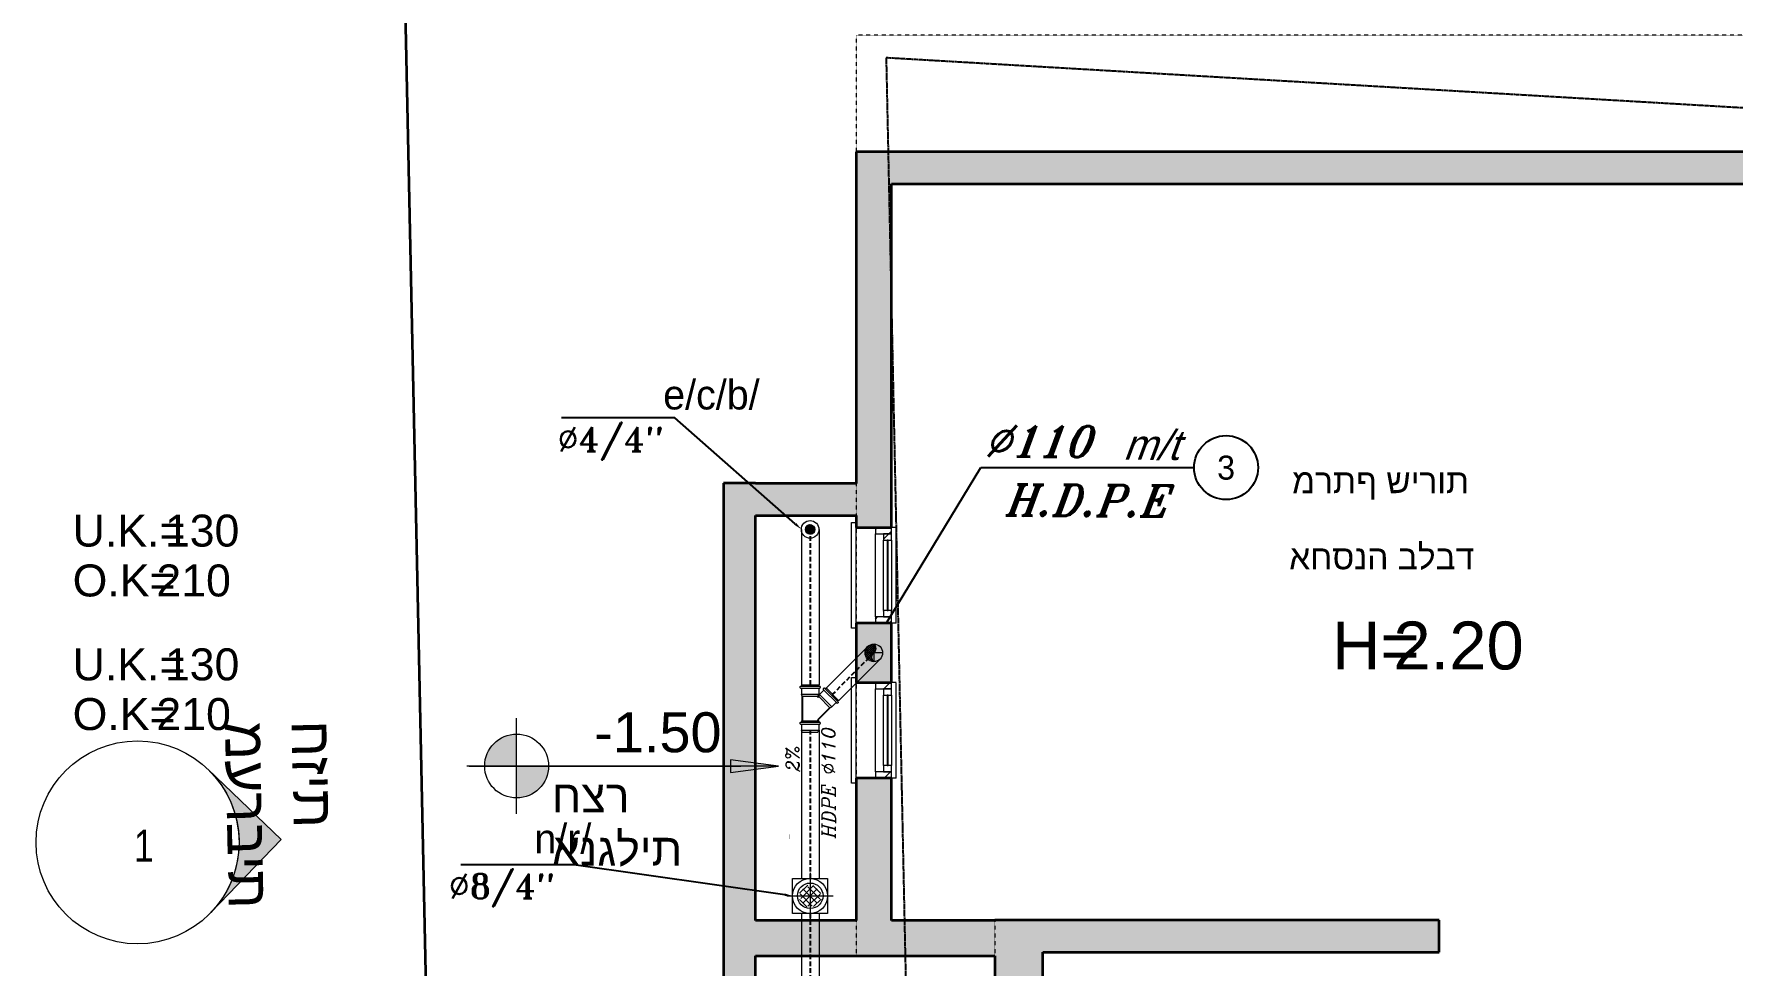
# Model space of a CAD drawing. Header units: centimetres. Extents: x 14435 to 32127, y -4289 to 2500.
# Drawn here: x 21302 to 22364, y -732 to -149 of the extents above; entities that cross this region are included whole.
import ezdxf
from ezdxf import colors
from ezdxf.entities.mleader import LeaderData, LeaderLine
from ezdxf.enums import TextEntityAlignment as Align
from ezdxf.math import Vec2, Vec3

# ---------------------------------------------------------------- set-up
doc = ezdxf.new("R2010")
doc.units = ezdxf.units.CM
for name, pattern in [('Dash Tiny', [0.12, 0.06, -0.06]), ('Hidden', [0.714375, 0.47625, -0.238125]), ('Overhead', [0.396875, 0.238125, -0.15875])]:
    doc.linetypes.add(name, pattern=pattern)
for name, color, linetype in [('A', 251, 'Continuous'), ('biov 110', 252, 'Continuous'), ('biov center', 130, 'Hidden'), ('BIUV', 4, 'Continuous'), ('hot water', 1, 'Continuous'), ('INS', 1, 'Continuous'), ('num of plumbing', 250, 'Continuous'), ('SPR', 251, 'Continuous')]:
    doc.layers.add(name, color=color, linetype=linetype)
for name, color, linetype, lineweight in [('A-DETL', 7, 'Continuous', 5), ('A-GLAZ', 7, 'Continuous', 13), ('A-GLAZ-IDEN', 7, 'Continuous', 5), ('A-WALL', 7, 'Continuous', 13), ('A-WALL-PATT', 7, 'Continuous', 35), ('G-ANNO-DIMS', 7, 'Continuous', 5), ('G-ANNO-TEXT', 7, 'Continuous', 5)]:
    doc.layers.add(name, color=color, linetype=linetype, lineweight=lineweight)
doc.layers.add('G-ANNO-SYMB', color=240, linetype='Continuous', lineweight=5, true_color=0xff2227)
doc.styles.add('Arial_1', font='arial.ttf', dxfattribs={"height": 99.987594})
doc.styles.add('Arial_2', font='arial.ttf', dxfattribs={"height": 11.90625})
doc.styles.add('Arial_3', font='arial.ttf', dxfattribs={"height": 15})
doc.styles.add('BK', font='miryl')
doc.styles.add('italic1', font='italic.shx', dxfattribs={"height": 30})
doc.styles.add('MUR', font='MIRYL', dxfattribs={"oblique": 20})
doc.styles.add('rom', font='romant')
doc.styles.add('RUM', font='ROMANT', dxfattribs={"oblique": 20})
pattern_1 = [(315, (2064.977, -568.456), (5.613014, 5.613014), [])]
pattern_2 = [(315, (1967.977, -568.456), (5.613014, 5.613014), [])]

# ---------------------------------------------------------------- blocks, each defined once
blk = doc.blocks.new('חלון חד כנפי - שירותים מרתף-930204-מרתף - Dependent 1')
at = {"layer": 'A-GLAZ', "lineweight": 5, "true_color": 0x008040}
h = blk.add_hatch(dxfattribs=at)
h.set_pattern_fill('FP_100', color=116, style=0, pattern_type=2)
h.set_pattern_definition(pattern_1)
h.paths.add_polyline_path([(-30, -1), (-30, -11), (-26, -11), (-26, -1)], flags=0)
h.paths.add_polyline_path([(26, -1), (26, -11), (30, -11), (30, -1)], flags=0)
h = blk.add_hatch(dxfattribs=at)
h.set_pattern_fill('FP_100', color=116, style=0, pattern_type=2)
h.set_pattern_definition(pattern_1)
h.paths.add_polyline_path([(-26, -11), (-22, -11), (-22, -6), (-26, -6)], flags=0)
h.paths.add_polyline_path([(22, -6), (22, -11), (26, -11), (26, -6)], flags=0)
at = {"layer": 'A-GLAZ'}
for p, q in [((-33, 11), (-33, 14)), ((-33, 14), (33, 14)), ((33, 14), (33, 11)), ((-26, -1), (-30, -1)), ((-30, -1), (-30, -11)), ((-26, -11), (-26, -1)), ((-26, -1), (26, -1)), ((-22, -6), (-26, -6)), ((-26, -6), (-26, -11)), ((-22, -11), (-22, -6)), ((-22, -6), (22, -6)), ((22, -8.4), (-22, -8.4)), ((-22, -8.4), (-22, -9)), ((-22, -9), (22, -9)), ((26, -6), (22, -6)), ((22, -6), (22, -11)), ((22, -9), (22, -8.4)), ((30, -1), (26, -1)), ((26, -1), (26, -11)), ((26, -11), (26, -6)), ((30, -11), (30, -1)), ((-30, -11), (-26, -11)), ((-26, -11), (-22, -11)), ((22, -11), (-22, -11)), ((22, -11), (26, -11)), ((26, -11), (30, -11))]:
    blk.add_line(p, q, dxfattribs=at)
at = {"layer": 'A-GLAZ', "linetype": 'Overhead'}
for p, q in [((-30, 11), (30, 11)), ((-30, -14), (-30, -11)), ((-30, -14), (30, -14)), ((30, -14), (30, -11))]:
    blk.add_line(p, q, dxfattribs=at)
blk = doc.blocks.new('חלון חד כנפי - שירותים מרתף-V321-מרתף - Dependent 1')
at = {"layer": 'A-GLAZ', "lineweight": 5, "true_color": 0x008040}
h = blk.add_hatch(dxfattribs=at)
h.set_pattern_fill('FP_101', color=116, style=0, pattern_type=2)
h.set_pattern_definition(pattern_2)
h.paths.add_polyline_path([(-30, -1), (-30, -11), (-26, -11), (-26, -1)], flags=0)
h.paths.add_polyline_path([(26, -1), (26, -11), (30, -11), (30, -1)], flags=0)
h = blk.add_hatch(dxfattribs=at)
h.set_pattern_fill('FP_101', color=116, style=0, pattern_type=2)
h.set_pattern_definition(pattern_2)
h.paths.add_polyline_path([(-26, -6), (-26, -11), (-22, -11), (-22, -6)], flags=0)
h.paths.add_polyline_path([(22, -6), (22, -11), (26, -11), (26, -6)], flags=0)
at = {"layer": 'A-GLAZ'}
for p, q in [((-33, 11), (-33, 14)), ((-33, 14), (33, 14)), ((33, 14), (33, 11)), ((-26, -1), (-30, -1)), ((-30, -1), (-30, -11)), ((-26, -11), (-26, -1)), ((-26, -1), (26, -1)), ((-22, -6), (-26, -6)), ((-26, -6), (-26, -11)), ((-22, -11), (-22, -6)), ((-22, -6), (22, -6)), ((22, -8.4), (-22, -8.4)), ((-22, -8.4), (-22, -9)), ((-22, -9), (22, -9)), ((26, -6), (22, -6)), ((22, -6), (22, -11)), ((22, -9), (22, -8.4)), ((30, -1), (26, -1)), ((26, -1), (26, -11)), ((26, -11), (26, -6)), ((30, -11), (30, -1)), ((-30, -11), (-26, -11)), ((-26, -11), (-22, -11)), ((22, -11), (-22, -11)), ((22, -11), (26, -11)), ((26, -11), (30, -11))]:
    blk.add_line(p, q, dxfattribs=at)
at = {"layer": 'A-GLAZ', "linetype": 'Overhead'}
for p, q in [((-30, 11), (30, 11)), ((-30, -14), (-30, -11)), ((-30, -14), (30, -14)), ((30, -14), (30, -11))]:
    blk.add_line(p, q, dxfattribs=at)
blk = doc.blocks.new('Elevation - שם מבט-109781-מרתף - Dependent 1')
at = {"layer": 'G-ANNO-SYMB', "color": 7}
blk.add_circle((0, 0), 0.635, dxfattribs=at)
blk = doc.blocks.new('Elevation - שם מבט-109699-מרתף - Dependent 1')
at = {"layer": 'G-ANNO-SYMB'}
h = blk.add_hatch(color=7, dxfattribs=at)
edge = h.paths.add_edge_path(flags=0)
edge.add_line((0, 0.898), (0.449, 0.449))
edge.add_arc((0, 0), 0.635, 45, 135)
edge.add_line((-0.449, 0.449), (0, 0.898))
at = {"layer": 'G-ANNO-SYMB', "color": 7}
for p, q in [((0, 0.898), (-0.449, 0.449)), ((0, 0.898), (-0.449, 0.449)), ((0.449, 0.449), (0, 0.898)), ((0.449, 0.449), (0, 0.898))]:
    blk.add_line(p, q, dxfattribs=at)
blk.add_arc((0, 0), 0.635, 45, 135, dxfattribs=at)
blk = doc.blocks.new('Spot Elevations - ISH PLAN-38599-מרתף - Dependent 1')
at = {"layer": 'G-ANNO-DIMS'}
h = blk.add_hatch(color=256, dxfattribs=at)
edge = h.paths.add_edge_path(flags=0)
edge.add_line((0, 0), (-0.2, 0))
edge.add_arc((0, 0), 0.2, 90, 180, ccw=False)
edge.add_line((0, 0.2), (0, 0))
h = blk.add_hatch(color=256, dxfattribs=at)
edge = h.paths.add_edge_path(flags=0)
edge.add_line((0, 0), (0.2, 0))
edge.add_arc((0, 0), 0.2, 270, 360, ccw=False)
edge.add_line((0, -0.2), (0, 0))
for p, q in [((0, -0.3), (0, 0.3)), ((1.388, 0), (-0.312, 0)), ((-0.297, 0), (1.403, 0))]:
    blk.add_line(p, q, dxfattribs=at)
blk.add_circle((0, 0), 0.2, dxfattribs=at)
blk = doc.blocks.new('martef')
at = {"layer": 'A-WALL-PATT', "lineweight": 13, "true_color": 0x636466}
for points in [[(55145.2, -11327.9), (55145.2, -11307.9), (54538.4, -11307.9), (54538.4, -11327.9), (54560.4, -11327.9)], [(54475.3, -12683.7), (54475.3, -11515.2), (54455.3, -11515.2), (54455.3, -12683.7)], [(54538.4, -11535.4), (54538.4, -11515.4), (54475.3, -11515.4), (54475.3, -11535.4)], [(54538.4, -11810.9), (54538.4, -11788.9), (54475.3, -11788.9), (54475.3, -11810.9)], [(54625.1, -11810.9), (54625.1, -11788.9), (54560.4, -11788.9), (54560.4, -11810.9)], [(54903.1, -11808.7), (54903.1, -11788.7), (54655.1, -11788.7), (54655.1, -11808.7), (54860.6, -11808.7)]]:
    blk.add_hatch(color=251, dxfattribs=at).paths.add_polyline_path(points, flags=0)
h = blk.add_hatch(color=251, dxfattribs=at)
h.paths.add_polyline_path([(54560.4, -11810.9), (54560.4, -11699.9), (54538.4, -11699.9), (54538.4, -11810.9)], flags=0)
h.paths.add_polyline_path([(54538.4, -11639.9), (54560.4, -11639.9), (54560.4, -11602.9), (54538.4, -11602.9)], flags=0)
h.paths.add_polyline_path([(54560.4, -11542.9), (54560.4, -11327.9), (54538.4, -11327.9), (54538.4, -11542.9)], flags=0)
h = blk.add_hatch(color=251, dxfattribs=at)
h.paths.add_polyline_path([(54655.1, -12168.8), (54655.1, -12051.8), (54625.1, -12051.8), (54625.1, -12168.8), (54640.1, -12168.8)], flags=0)
h.paths.add_polyline_path([(54640.1, -11951.8), (54655.1, -11951.8), (54655.1, -11788.7), (54625.1, -11788.7), (54625.1, -11951.8)], flags=0)
at = {"layer": 'G-ANNO-DIMS'}
blk.add_hatch(color=256, dxfattribs=at).paths.add_polyline_path([(54489.7, -11692.2), (54459.7, -11688.3), (54459.7, -11696.2)], flags=0)
at = {"layer": 'A-DETL', "color": 176, "lineweight": 35, "true_color": 0x000080}
blk.add_line((54293.7, -12981.6), (54246, -10730.1), dxfattribs=at)
at = {"layer": 'A-DETL', "color": 7, "linetype": 'Dash Tiny'}
for p, q in [((55165.2, -11234.9), (54538.4, -11234.9)), ((54538.4, -11234.9), (54538.4, -11810.9)), ((54625.1, -11788.7), (54625.1, -12146.8)), ((54538.4, -11810.9), (54625.1, -11810.9))]:
    blk.add_line(p, q, dxfattribs=at)
at = {"layer": 'A-DETL', "color": 1, "linetype": 'Hidden', "lineweight": 25, "true_color": 0xff0000}
for p, q in [((54557.1, -11249.1), (54587.8, -12698.5)), ((55480.3, -11303.1), (54557.1, -11249.1))]:
    blk.add_line(p, q, dxfattribs=at)
at = {"layer": 'A-WALL', "lineweight": 35}
for p, q in [((55165.2, -11307.9), (54538.4, -11307.9)), ((54538.4, -11307.9), (54538.4, -11515.4)), ((54560.4, -11327.9), (55145.2, -11327.9)), ((54560.4, -11542.9), (54560.4, -11327.9)), ((54475.3, -11515.2), (54455.3, -11515.2)), ((54455.3, -11515.2), (54455.3, -12683.7)), ((54475.3, -11515.4), (54475.3, -11515.2)), ((54538.4, -11515.4), (54475.3, -11515.4)), ((54475.3, -11788.9), (54475.3, -11535.4)), ((54475.3, -11535.4), (54538.4, -11535.4)), ((54538.4, -11535.4), (54538.4, -11542.9)), ((54538.4, -11542.9), (54560.4, -11542.9)), ((54538.4, -11602.9), (54538.4, -11639.9)), ((54560.4, -11602.9), (54538.4, -11602.9)), ((54560.4, -11639.9), (54560.4, -11602.9)), ((54538.4, -11639.9), (54560.4, -11639.9)), ((54538.4, -11699.9), (54538.4, -11788.9)), ((54560.4, -11699.9), (54538.4, -11699.9)), ((54560.4, -11788.9), (54560.4, -11699.9)), ((54538.4, -11788.9), (54475.3, -11788.9)), ((54625.1, -11788.9), (54560.4, -11788.9)), ((54625.1, -11788.7), (54625.1, -11788.9)), ((54903.1, -11788.7), (54625.1, -11788.7)), ((54903.1, -11808.7), (54903.1, -11788.7)), ((54475.3, -11810.9), (54625.1, -11810.9)), ((54475.3, -12146.8), (54475.3, -11810.9)), ((54625.1, -11810.9), (54625.1, -11951.8)), ((54655.1, -11951.8), (54655.1, -11808.7)), ((54655.1, -11808.7), (54903.1, -11808.7))]:
    blk.add_line(p, q, dxfattribs=at)
at = {"layer": 'G-ANNO-DIMS'}
for p, q in [((54489.7, -11692.2), (54325.9, -11692.2)), ((54489.7, -11692.2), (54459.7, -11688.3)), ((54459.7, -11688.3), (54459.7, -11696.2)), ((54459.7, -11696.2), (54489.7, -11692.2))]:
    blk.add_line(p, q, dxfattribs=at)
at = {"layer": 'A-GLAZ', "rotation": 89.99999999999991}
for name, p in [('חלון חד כנפי - שירותים מרתף-V321-מרתף - Dependent 1', (54549.4, -11572.9)), ('חלון חד כנפי - שירותים מרתף-930204-מרתף - Dependent 1', (54549.4, -11669.9))]:
    blk.add_blockref(name, p, dxfattribs=at)
at = {"layer": 'G-ANNO-DIMS', "xscale": 99.99999999999991, "yscale": 99.99999999999991, "zscale": 99.99999999999991}
blk.add_blockref('Spot Elevations - ISH PLAN-38599-מרתף - Dependent 1', (54325.9, -11692.2), dxfattribs=at)
at = {"layer": 'G-ANNO-SYMB', "color": 7, "xscale": 99.99999999999994, "yscale": 99.99999999999994, "zscale": 99.99999999999994, "rotation": 1.213170407167548}
blk.add_blockref('Elevation - שם מבט-109781-מרתף - Dependent 1', (54088.7, -11740), dxfattribs=at)
at = {"layer": 'G-ANNO-SYMB', "color": 7, "extrusion": (0, 0, -1), "xscale": 99.99999999999991, "yscale": 99.99999999999991, "zscale": 99.99999999999991, "rotation": 88.7868295928325}
blk.add_blockref('Elevation - שם מבט-109699-מרתף - Dependent 1', (-54088.7, -11740), dxfattribs=at)
at = {"layer": 'A-GLAZ-IDEN', "lineweight": 70, "char_height": 20, "attachment_point": 1, "style": 'Arial_3'}
for s, insert, width in [('U.K.=', (54048.1, -11534.9), 69.907), ('130', (54105.8, -11534.9), 46.177), ('O.K=', (54048.1, -11566.1), 63.494), ('210', (54100.5, -11566.1), 46.177), ('U.K.=', (54048.1, -11618.6), 69.907), ('130', (54105.8, -11618.6), 46.177), ('O.K=', (54048.1, -11649.7), 63.494), ('210', (54100.5, -11649.7), 46.177)]:
    blk.add_mtext(s, dxfattribs=dict(at, insert=insert, width=width))
at = {"layer": 'G-ANNO-DIMS', "insert": (54374.5, -11658.6), "char_height": 25, "width": 75.295, "attachment_point": 1, "line_spacing_factor": 0.941778, "style": 'Arial_1'}
blk.add_mtext('-1.50', dxfattribs=at)
at = {"layer": 'G-ANNO-SYMB', "color": 7, "insert": (54210, -11663.3), "char_height": 25, "width": 177.654, "attachment_point": 1, "rotation": 271.2132, "style": 'Arial_1'}
blk.add_mtext('חזית מערבית', dxfattribs=at)
at = {"layer": 'G-ANNO-SYMB', "color": 7, "insert": (54086.4, -11732.1), "char_height": 20, "width": 15.392, "attachment_point": 1, "style": 'Arial_3'}
blk.add_mtext('\\fArial|b0|i0|c177|p34|;\\W.8;1', dxfattribs=at)
at = {"layer": 'G-ANNO-TEXT', "attachment_point": 1}
for s, insert, char_height, width, style in [('מרתף שירות', (54811.1, -11506.5), 15, 177.333, 'Arial_2'), ('אחסנה בלבד', (54809.3, -11554.1), 15, 177.333, 'Arial_2'), ('H=', (54836.1, -11601.8), 30, 46.578, 'Arial_2'), ('2.20 ', (54874.5, -11601.8), 30, 80.81, 'Arial_2'), ('חצר אנגלית', (54348, -11701.2), 20, 125.063, 'Arial_3'), ('\\fArial|b0|i0|c177|p34|;\\W.8; ', (54451.2, -11701.2), 20, 4.489, 'Arial_3')]:
    blk.add_mtext(s, dxfattribs=dict(at, insert=insert, char_height=char_height, width=width, style=style))
blk = doc.blocks.new('sp 8X4')
at = {"layer": 'INS', "color": 18, "lineweight": 5, "true_color": 0x000000}
for p, q in [((10813.2, -22297.8), (10808.1, -22302.8)), ((10816.5, -22298.4), (10808.9, -22306)), ((10819.2, -22300), (10810.2, -22309)), ((10819.2, -22309), (10810.2, -22300)), ((10820.8, -22306.3), (10813.2, -22298.7)), ((10821.4, -22303), (10816.4, -22297.9)), ((10812.7, -22311.4), (10808, -22306.7)), ((10816, -22310.8), (10808.4, -22303.2)), ((10821, -22303.3), (10813.4, -22310.8)), ((10821.6, -22306.5), (10816.9, -22311.2))]:
    blk.add_line(p, q, dxfattribs=at)
for points in [[(10814.7, -22290), (10814.7, -22319)], [(10800.2, -22304.5), (10829.2, -22304.5)]]:
    blk.add_lwpolyline(points, dxfattribs=at)
at = {"layer": 'INS', "color": 5, "lineweight": 5}
blk.add_lwpolyline([(10803.7, -22293.6), (10825.7, -22293.6), (10825.7, -22315.5), (10803.7, -22315.5)], close=True, dxfattribs=at)
blk.add_circle((10814.7, -22304.5), 11, dxfattribs=at)
at = {"layer": 'INS', "color": 18, "lineweight": 5, "true_color": 0x000000}
blk.add_circle((10814.8, -22304.4), 7.99, dxfattribs=at)
blk = doc.blocks.new('*U778')
at = {"layer": 'biov 110', "color": 6, "lineweight": 5}
for p, q in [((8478.2, 4006.2), (8575.4, 4006.2)), ((8478.2, 3995.2), (8575.4, 3995.2))]:
    blk.add_line(p, q, dxfattribs=at)
at = {"layer": 'biov center', "color": 3, "ltscale": 6}
blk.add_lwpolyline([(8478.2, 4000.7), (8575.4, 4000.7)], dxfattribs=at)
blk = doc.blocks.new('A$C41AC0131')
at = {"layer": 'BIUV', "color": 5, "ltscale": 40}
blk.add_lwpolyline([(0, 11.3, 0, 16.3, 0), (57, 8.1, 0, 0, 0), (81.5, 7, 0, 0, 0)], format="xyseb", dxfattribs=at)
blk = doc.blocks.new('A$C38873827')
at = {"color": 7, "rotation": 87.25165573860627}
blk.add_blockref('A$C41AC0131', (13.5, -0.5), dxfattribs=at)
blk = doc.blocks.new('yuk')
at = {"layer": 'SPR', "color": 18, "lineweight": 5, "true_color": 0x000000}
for p, q in [((-5.1, 0.2), (-0.3, 5)), ((-5.1, 0), (-0.2, 5)), ((-5.1, -0.1), (0, 5)), ((-5.1, -0.3), (0.1, 5)), ((-5.1, 0.6), (-0.8, 4.9)), ((-5.1, 0.5), (-0.6, 4.9)), ((-5.1, 0.3), (-0.5, 4.9)), ((-5.1, -0.4), (0.3, 4.9)), ((-5.1, -0.6), (0.4, 4.9)), ((-5.1, -0.7), (0.5, 4.9)), ((-5.1, -0.8), (0.7, 4.9)), ((-5, 0.8), (-1, 4.9)), ((-5, -0.9), (0.8, 4.9)), ((-5, -1.1), (0.9, 4.9)), ((-5, 1), (-1.1, 4.8)), ((-5, -1.2), (1, 4.8)), ((-5, -1.3), (1.2, 4.8)), ((-4.9, 1.2), (-1.3, 4.8)), ((-4.9, -1.4), (1.3, 4.8)), ((-4.9, 1.4), (-1.5, 4.7)), ((-4.9, -1.5), (1.4, 4.7)), ((-4.9, -1.7), (1.5, 4.7)), ((-4.8, 1.6), (-1.8, 4.7)), ((-4.8, -1.8), (1.6, 4.7)), ((-4.8, -1.9), (1.7, 4.6)), ((-4.7, 1.8), (-2, 4.6)), ((-4.7, -2), (1.8, 4.6)), ((-4.7, -2.1), (1.9, 4.6)), ((-4.7, -2.2), (2, 4.5)), ((-4.6, 2.1), (-2.3, 4.5)), ((-4.6, -2.3), (2.1, 4.5)), ((-4.6, -2.4), (2.2, 4.4)), ((-4.5, -2.5), (2.3, 4.4)), ((-4.5, -2.6), (2.4, 4.3)), ((-4.4, 2.4), (-2.6, 4.3)), ((-4.4, -2.7), (2.5, 4.3)), ((-4.4, -2.7), (2.6, 4.2)), ((-4.3, -2.8), (2.7, 4.1)), ((-4.2, -2.9), (2.8, 4.1)), ((-4.2, 2.8), (-3, 4)), ((-4.2, -3), (2.9, 4)), ((-4.1, -3.1), (2.9, 4)), ((-4.1, -3.2), (3, 3.9)), ((-4, -3.3), (3.1, 3.8)), ((-3.9, -3.3), (3.2, 3.8)), ((-3.9, -3.4), (3.3, 3.7)), ((-3.8, -3.5), (3.3, 3.6)), ((-3.7, -3.6), (3.4, 3.6)), ((-3.6, -3.6), (3.5, 3.5)), ((-3.6, -3.7), (3.6, 3.4)), ((-3.5, -3.8), (3.6, 3.3)), ((-3.4, -3.9), (3.7, 3.3)), ((-3.3, -3.9), (3.8, 3.2)), ((-3.3, -4), (3.8, 3.1)), ((-3.2, -4.1), (3.9, 3)), ((-3.1, -4.1), (4, 2.9)), ((-3, -4.2), (4, 2.9)), ((-2.9, -4.2), (4.1, 2.8)), ((-2.8, -4.3), (4.2, 2.7)), ((-2.8, -4.4), (4.2, 2.6)), ((-2.7, -4.4), (4.3, 2.5)), ((-2.6, -4.5), (4.3, 2.4)), ((-2.5, -4.5), (4.4, 2.3)), ((-2.4, -4.6), (4.4, 2.2)), ((-2.3, -4.6), (4.5, 2.1)), ((-2.2, -4.7), (4.5, 2)), ((-2.1, -4.7), (4.6, 1.9)), ((-2, -4.8), (4.6, 1.8)), ((-1.9, -4.8), (4.6, 1.7)), ((-1.8, -4.8), (4.7, 1.6)), ((-1.7, -4.9), (4.7, 1.5)), ((-1.6, -4.9), (4.8, 1.4)), ((-1.4, -4.9), (4.8, 1.3)), ((-1.3, -5), (4.8, 1.2)), ((-1.2, -5), (4.9, 1.1)), ((-1.1, -5), (4.9, 0.9)), ((-1, -5.1), (4.9, 0.8)), ((-0.8, -5.1), (4.9, 0.7)), ((-0.7, -5.1), (4.9, 0.6)), ((-0.6, -5.1), (5, 0.4)), ((-0.4, -5.1), (5, 0.3)), ((-0.3, -5.1), (5, 0.2)), ((-0.2, -5.1), (5, 0)), ((0, -5.1), (5, -0.1)), ((0.1, -5.1), (5, -0.3)), ((0.3, -5.1), (5, -0.4)), ((0.4, -5.1), (5, -0.6)), ((0.6, -5.1), (4.9, -0.8)), ((0.8, -5.1), (4.9, -0.9)), ((1, -5), (4.9, -1.1)), ((1.1, -5), (4.8, -1.3)), ((1.3, -4.9), (4.8, -1.5)), ((1.6, -4.9), (4.7, -1.7)), ((1.8, -4.8), (4.6, -1.9)), ((2, -4.7), (4.5, -2.2)), ((2.3, -4.5), (4.4, -2.5)), ((2.7, -4.3), (4.2, -2.9)), ((3.4, -3.7), (3.6, -3.6))]:
    blk.add_line(p, q, dxfattribs=at)
blk.add_circle((-0.1, -0.1), 5.05, dxfattribs=at)
at = {"layer": 'SPR', "color": 5, "lineweight": 5}
blk.add_ellipse((-0.1, -0.1), major_axis=(-6.59, 6.59), ratio=1, dxfattribs=at)
blk = doc.blocks.new('FLANGE')
at = {"color": 0, "lineweight": 5}
for p, q in [((-71, 66), (-71, 60)), ((-68, 70), (68, 70)), ((-68, 57), (68, 57)), ((-61, 79), (-55, 79)), ((-61, 79), (-61, 70)), ((-61, 57), (-61, 14)), ((-61, 14), (61, 14)), ((-55, 0), (-61, 14)), ((-55, 79), (55, 79)), ((-55, 0), (55, 0)), ((55, 79), (61, 79)), ((55, 0), (61, 14)), ((61, 79), (61, 70)), ((61, 57), (61, 14)), ((71, 66), (71, 60))]:
    blk.add_line(p, q, dxfattribs=at)
for centre, start, end in [((-68, 66), 90, 180), ((-68, 60), 180, 270), ((68, 66), 0, 90), ((68, 60), 270, 0)]:
    blk.add_arc(centre, 3.24, start, end, dxfattribs=at)
blk = doc.blocks.new('TEE -45°')
for p, q in [((-55, 86), (-55, -86)), ((55, 86), (55, 76)), ((61, 83), (55, 76)), ((139, 5), (55, -79)), ((55, -79), (55, -86))]:
    blk.add_line(p, q)
at = {"color": 0}
for p in [(0, 86), (0, -166)]:
    blk.add_blockref('FLANGE', p, dxfattribs=at)
at = {"color": 0, "rotation": 315.0000000004054}
blk.add_blockref('FLANGE', (100, 44), dxfattribs=at)
blk = doc.blocks.new('*U781')
at = {"layer": 'biov 110', "color": 6, "lineweight": 5}
for p, q in [((8478.2, 4006.2), (8571, 4006.2)), ((8478.2, 3995.2), (8571, 3995.2))]:
    blk.add_line(p, q, dxfattribs=at)
at = {"layer": 'biov center', "color": 3, "ltscale": 6}
blk.add_lwpolyline([(8478.2, 4000.7), (8571, 4000.7)], dxfattribs=at)
blk = doc.blocks.new('*U780')
at = {"layer": 'biov 110', "color": 6, "lineweight": 5}
for p, q in [((8478.2, 4006.2), (8811.6, 4006.2)), ((8478.2, 3995.2), (8811.6, 3995.2))]:
    blk.add_line(p, q, dxfattribs=at)
at = {"layer": 'biov center', "color": 3, "ltscale": 6}
blk.add_lwpolyline([(8478.2, 4000.7), (8811.6, 4000.7)], dxfattribs=at)
blk = doc.blocks.new('*U784')
at = {"layer": 'biov 110', "color": 6, "lineweight": 5}
for p, q in [((8478.2, 4006.2), (8514.8, 4006.2)), ((8478.2, 3995.2), (8514.8, 3995.2))]:
    blk.add_line(p, q, dxfattribs=at)
at = {"layer": 'biov center', "color": 3, "ltscale": 6}
blk.add_lwpolyline([(8478.2, 4000.7), (8514.8, 4000.7)], dxfattribs=at)
blk = doc.blocks.new('_TagCircle - Metric')
at = {"color": 0, "linetype": 'ByBlock', "lineweight": -2, "transparency": 16777216}
blk.add_circle((0, 0), 4, dxfattribs=at)
at = {"color": 0, "transparency": 16777216}
blk.add_attdef('TAGNUMBER', text='', height=3, dxfattribs=at).set_placement((0, -1.5), align=Align.CENTER)

msp = doc.modelspace()

# ---------------------------------------------------------------- linework, layer by layer
at = {"layer": 'hot water', "color": 6, "lineweight": 15, "ltscale": 20}
msp.add_circle((21827.2, -536.5), 5.5, dxfattribs=at)
msp.add_circle((21827.2, -536.5), 5.5, dxfattribs=at)
at = {"layer": 'num of plumbing', "lineweight": 0}
for p, q in [((21821.7, -535.9), (21826.6, -531)), ((21821.7, -535.9), (21826.6, -531)), ((21825.5, -531.2), (21827.2, -532.9)), ((21825.5, -531.2), (21827.2, -532.9)), ((21826.6, -531), (21827.2, -531.6)), ((21826.6, -531), (21827.2, -531.6)), ((21827.2, -531), (21827.2, -542)), ((21827.2, -531), (21827.2, -542)), ((21832.7, -536.5), (21821.7, -536.5)), ((21832.7, -536.5), (21821.7, -536.5)), ((21821.7, -536.9), (21826.8, -542)), ((21821.7, -536.9), (21826.8, -542)), ((21821.8, -535.6), (21822.7, -536.5)), ((21821.8, -535.6), (21822.7, -536.5)), ((21821.8, -537.2), (21822.5, -536.5)), ((21821.8, -537.2), (21822.5, -536.5)), ((21822, -538.3), (21823.8, -536.5)), ((21822, -538.3), (21823.8, -536.5)), ((21822.1, -534.5), (21824, -536.5)), ((21822.1, -534.5), (21824, -536.5)), ((21822.2, -538.6), (21825, -541.5)), ((21822.2, -538.6), (21825, -541.5)), ((21822.3, -534), (21824.7, -531.6)), ((21822.3, -534), (21824.7, -531.6)), ((21822.4, -539.2), (21825.2, -536.5)), ((21822.4, -539.2), (21825.2, -536.5)), ((21822.5, -536.5), (21827.2, -531.8)), ((21822.5, -536.5), (21827.2, -531.8)), ((21822.5, -533.6), (21825.4, -536.5)), ((21822.5, -533.6), (21825.4, -536.5)), ((21822.7, -536.5), (21825.9, -539.7)), ((21822.7, -536.5), (21825.9, -539.7)), ((21823, -540), (21826.5, -536.5)), ((21823, -540), (21826.5, -536.5)), ((21823.1, -532.8), (21826.7, -536.5)), ((21823.1, -532.8), (21826.7, -536.5)), ((21823.7, -540.7), (21826, -538.4)), ((21823.7, -540.7), (21826, -538.4)), ((21823.8, -532.2), (21827.2, -535.6)), ((21823.8, -532.2), (21827.2, -535.6)), ((21823.8, -536.5), (21827.2, -533.1)), ((21823.8, -536.5), (21827.2, -533.1)), ((21824, -536.5), (21826, -538.4)), ((21824, -536.5), (21826, -538.4)), ((21824.5, -541.2), (21825.9, -539.8)), ((21824.5, -541.2), (21825.9, -539.8)), ((21824.6, -531.6), (21827.2, -534.3)), ((21824.6, -531.6), (21827.2, -534.3)), ((21825.2, -536.5), (21827.2, -534.5)), ((21825.2, -536.5), (21827.2, -534.5)), ((21825.4, -536.5), (21826.3, -537.4)), ((21825.4, -536.5), (21826.3, -537.4)), ((21825.4, -541.7), (21826.2, -540.8)), ((21825.4, -541.7), (21826.2, -540.8)), ((21826.5, -536.5), (21827.2, -535.8)), ((21826.5, -536.5), (21827.2, -535.8)), ((21826.5, -541.9), (21826.8, -541.6)), ((21826.5, -541.9), (21826.8, -541.6)), ((21826.7, -536.5), (21826.9, -536.7)), ((21826.7, -536.5), (21826.9, -536.7)), ((21827.2, -531.8), (21827.6, -531.3)), ((21827.2, -531.8), (21827.6, -531.3)), ((21827.2, -531.6), (21828.4, -532.8)), ((21827.2, -531.6), (21828.4, -532.8)), ((21827.2, -533.1), (21828.2, -532.1)), ((21827.2, -533.1), (21828.2, -532.1)), ((21827.2, -532.9), (21828.5, -534.2)), ((21827.2, -532.9), (21828.5, -534.2)), ((21827.2, -534.5), (21828.5, -533.2)), ((21827.2, -534.5), (21828.5, -533.2)), ((21827.2, -534.3), (21828.2, -535.3)), ((21827.2, -534.3), (21828.2, -535.3)), ((21827.2, -535.8), (21828.5, -534.6)), ((21827.2, -535.8), (21828.5, -534.6)), ((21827.2, -535.6), (21827.7, -536.1)), ((21827.2, -535.6), (21827.7, -536.1))]:
    msp.add_line(p, q, dxfattribs=at)
msp.add_circle((21827.2, -536.5), 5.5, dxfattribs=at)
msp.add_circle((21827.2, -536.5), 5.5, dxfattribs=at)
for centre, start, end in [((21825.1, -533.7), 307.761, 52.239), ((21825.1, -533.7), 307.761, 52.239), ((21829.3, -539.2), 127.761, 232.239), ((21829.3, -539.2), 127.761, 232.239)]:
    msp.add_arc(centre, 3.48, start, end, dxfattribs=at)

# ---------------------------------------------------------------- block references
for name, p in [('martef', (-32722.2, 11084.9)), ('sp 8X4', (10972.6, 21615.9))]:
    msp.add_blockref(name, p)
at = {"xscale": -1}
for name, p, rotation in [('*U778', (25788.1, 8018.9), 90.00000000000216), ('*U784', (30651.1, 2629.6), 45.00047170889458), ('*U781', (25788.1, 7893.4), 90.00000000000216), ('*U780', (25788.1, 7778.6), 90.00000000000216)]:
    msp.add_blockref(name, p, dxfattribs=dict(at, rotation=rotation))
at = {"xscale": 0.08947366709, "yscale": 0.08947366709, "zscale": 0.08947366709, "rotation": 1.474855285e-07}
msp.add_blockref('TEE -45°', (21787.3, -571.3), dxfattribs=at)
at = {"layer": 'BIUV', "color": 7, "xscale": 0.4199999999999998, "yscale": 0.4199999999999998, "zscale": 0.4199999999999998, "rotation": 5.156823373101}
msp.add_blockref('A$C38873827', (21773.3, -651.4, 17500), dxfattribs=at)
at = {"layer": 'INS', "color": 0, "xscale": 0.589873670861448, "yscale": 0.589873670861448, "zscale": 0.589873670861448}
msp.add_blockref('yuk', (21787.4, -459.2), dxfattribs=at)

# ---------------------------------------------------------------- texts
at = {"layer": 'A', "color": 1, "oblique": 20}
for s, height, style, p in [('%%C110', 19.44, 'RUM', (21929.2, -404.1, -2879.6)), ('m/t', 18.72, 'MUR', (22000.4, -406, 17184.2)), ('H.D.P.E', 19.44, 'RUM', (21959, -441.2, 6.4))]:
    msp.add_text(s, height=height, rotation=359.6133, dxfattribs=dict(at, style=style)).set_placement(p, align=Align.MIDDLE)
at = {"layer": 'BIUV', "color": 5, "style": 'italic1'}
for s, rotation, p in [('HDPE %%C110', 90.3068, (21803.3, -652.5, 17500)), ('2%%%', 91.0579, (21780.8, -610.8, 27046.2))]:
    msp.add_text(s, height=8.4, rotation=rotation, dxfattribs=at).set_placement(p)
at = {"layer": 'INS', "color": 6, "lineweight": 5}
for s, height, style, p in [('e/c/b/', 18.45, 'BK', (21695.4, -384.2, -10724.6)), ('%%C4/4"', 15.37, 'rom', (21629.3, -410.6)), ('n/r/', 18.45, 'BK', (21614.8, -662, -10724.6)), ('%%C8/4"', 15.37, 'rom', (21561.2, -690.1))]:
    msp.add_text(s, height=height, dxfattribs=dict(at, style=style)).set_placement(p)

# ---------------------------------------------------------------- leaders
at = {"layer": 'A', "color": 6, "linetype": 'Continuous', "lineweight": 9}
ml = msp.add_multileader_mtext('Standard', dxfattribs=at)
ml.set_content('')
ml.set_leader_properties()
ml.build(insert=Vec2(0, 0))
ml.multileader.update_dxf_attribs({"text_right_attachment_type": 6, "dogleg_length": 0.36, "arrow_head_size": 5})
ctx = ml.context
ctx.base_point, ctx.char_height, ctx.arrow_head_size, ctx.landing_gap_size, ctx.plane_origin = Vec3(21631.8, -389.5, 19.2), 0.18, 5, 0.09, Vec3(21395.4, -581.5, 19.2)
ctx.right_attachment = 6
notes = []
notes.append((ctx, [(0, (1, 1, 0), (21702.6, -389.5, 19.2), (-1, 0), 70.8, [(0, [(21781.8, -459.1, 19.2)], 0, [])])]))
ctx.mtext, ml.multileader.dxf.content_type = None, 0
ml = msp.add_multileader_mtext('Standard', dxfattribs=at)
ml.set_content('')
ml.set_leader_properties()
ml.build(insert=Vec2(0, 0))
ml.multileader.update_dxf_attribs({"text_right_attachment_type": 6, "dogleg_length": 0.36, "arrow_head_size": 5})
ctx = ml.context
ctx.base_point, ctx.char_height, ctx.arrow_head_size, ctx.landing_gap_size, ctx.plane_origin = Vec3(21568.7, -669.2), 0.18, 5, 0.09, Vec3(21281.3, -728.2)
ctx.right_attachment = 6
notes.append((ctx, [(0, (1, 1, 0), (21639.5, -669.2), (-1, 0), 70.8, [(0, [(21776.4, -688.6)], 0, [])])]))
ctx.mtext, ml.multileader.dxf.content_type = None, 0
at = {"layer": 'num of plumbing', "lineweight": 13}
ml = msp.add_multileader_block('Standard', dxfattribs=at)
ml.set_content('_TagCircle - Metric', color=256, scale=5)
ml.set_attribute('TAGNUMBER', '3', width=0)
ml.set_leader_properties()
ml.build(insert=Vec2(0, 0))
ml.multileader.update_dxf_attribs({"text_right_attachment_type": 6, "dogleg_length": 0.36, "arrow_head_size": 15, "scale": 5})
ctx = ml.context
ctx.base_point, ctx.scale, ctx.char_height, ctx.arrow_head_size, ctx.landing_gap_size, ctx.plane_origin = Vec3(22027.6, -420.6), 5, 0.9, 15, 0.45, Vec3(21745.2, -386.3)
ctx.right_attachment = 6
notes.append((ctx, [(1, (1, 1, 0), (21894.1, -420.6), (1, 0), 133.5, [(0, [(21827.2, -531)], 0, [])])]))
ctx.block.insert = Vec3(22047.6, -420.6)
for ctx, leaders in notes:
    for number, flags, end, landing, length, lines in leaders:
        leader = LeaderData()
        leader.index, (leader.has_last_leader_line, leader.has_dogleg_vector, leader.attachment_direction) = number, flags
        leader.last_leader_point, leader.dogleg_vector, leader.dogleg_length = Vec3(end), Vec3(landing), length
        for number, points, colour, breaks in lines:
            line = LeaderLine()
            line.index, line.vertices, line.color, line.breaks = number, Vec3.list(points), colors.encode_raw_color(colour), breaks
            leader.lines.append(line)
        ctx.leaders.append(leader)

doc.saveas('drawing.dxf')
